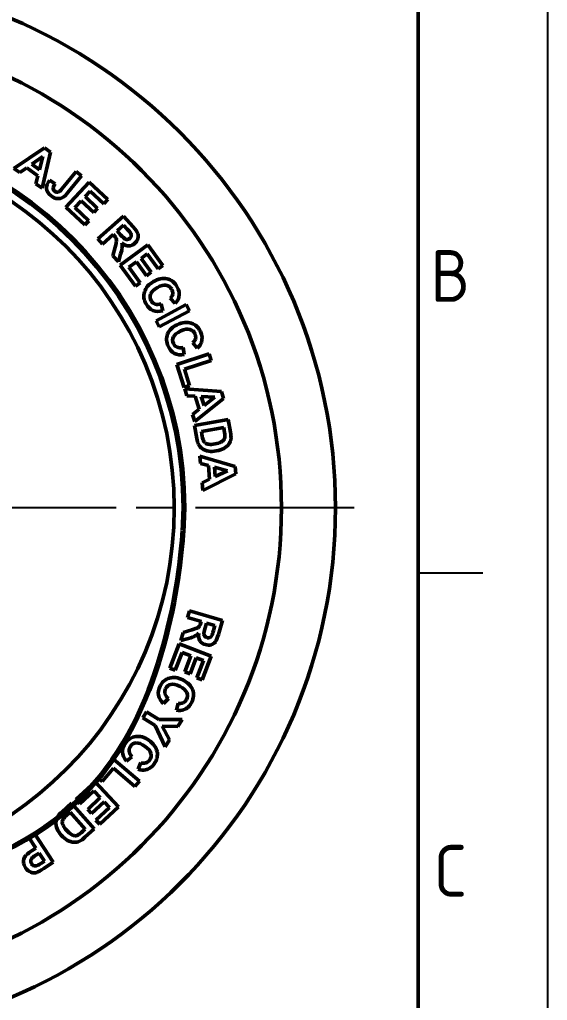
# Model space of a CAD drawing. Extents: x 0 to 616, y 0 to 436.
# Drawn here: x 556.6 to 616.4, y 237 to 348.3 of the extents above; entities that cross this region are included whole.
import ezdxf
from ezdxf.enums import TextEntityAlignment as Align

# ---------------------------------------------------------------- set-up
doc = ezdxf.new("R2010")
doc.units = 0
doc.header["$LTSCALE"] = 1.5
doc.linetypes.add('AM_ISO08W050', pattern=[18, 12, -1.5, 3, -1.5])
doc.layers.get('0').update_dxf_attribs({"linetype": 'CONTINUOUS'})
for name, color, linetype, lineweight in [('AM_0', 7, 'CONTINUOUS', 50), ('AM_7', 4, 'AM_ISO08W050', 25), ('AM_BOR', 7, 'CONTINUOUS', 50)]:
    doc.layers.add(name, color=color, linetype=linetype, lineweight=lineweight)
doc.styles.add('ACISOTS', font='isocp.shx', dxfattribs={"height": 1})

# ---------------------------------------------------------------- blocks, each defined once
blk = doc.blocks.new('A3 ZTL')
blk.add_line((401.174, 9.785), (401.174, 280.822))
at = {"layer": 'AM_BOR', "color": 135, "lineweight": 25}
for p, q in [((410.959, 290.607), (410.959, 0)), ((406.067, 190.313), (401.174, 190.313))]:
    blk.add_line(p, q, dxfattribs=at)
at = {"layer": 'AM_BOR', "color": 135, "lineweight": 25, "style": 'ACISOTS'}
for s, p in [('B', (403.62, 212.818)), ('C', (403.62, 167.808))]:
    blk.add_text(s, height=3.914, dxfattribs=at).set_placement(p, align=Align.MIDDLE)

msp = doc.modelspace()

# ---------------------------------------------------------------- linework, layer by layer
at = {"layer": 'AM_0'}
for radius in [60.3, 54.175, 42.004]:
    msp.add_circle((532.092, 292.885), radius, dxfattribs=at)
at = {"layer": 'AM_0', "color": 7, "lineweight": 70}
msp.add_open_spline([(532.092, 336.006), (555.904, 336.006), (575.214, 316.696), (575.214, 292.885), (575.214, 292.885), (575.214, 269.073), (555.904, 249.763), (532.092, 249.763), (532.092, 249.763), (508.281, 249.763), (488.971, 269.073), (488.971, 292.885), (488.971, 292.885), (488.971, 316.696), (508.281, 336.006), (532.092, 336.006)], degree=3, knots=[0, 0, 0, 0, 0.25, 0.25, 0.25, 0.375, 0.5, 0.5, 0.5, 0.625, 0.75, 0.75, 0.75, 0.875, 1, 1, 1, 1], dxfattribs=at)
at = {"layer": 'AM_0', "color": 7}
for points in [[(555.907, 331.431), (555.907, 331.431), (559.38, 333.749), (559.38, 333.749)], [(560.061, 333.272), (560.061, 333.272), (559.105, 329.191), (559.105, 329.191)], [(559.38, 333.749), (559.38, 333.749), (560.061, 333.272), (560.061, 333.272)], [(559.192, 332.773), (559.192, 332.773), (557.933, 331.891), (557.933, 331.891)], [(557.933, 331.891), (557.933, 331.891), (558.803, 331.282), (558.803, 331.282)], [(558.803, 331.282), (558.803, 331.282), (559.192, 332.773), (559.192, 332.773)], [(556.59, 330.953), (556.59, 330.953), (555.907, 331.431), (555.907, 331.431)], [(557.36, 331.493), (557.36, 331.493), (556.59, 330.953), (556.59, 330.953)], [(558.634, 330.601), (558.634, 330.601), (557.36, 331.493), (557.36, 331.493)], [(561.391, 329.141), (561.391, 329.141), (562.973, 331.094), (562.973, 331.094)], [(562.973, 331.094), (562.973, 331.094), (563.582, 330.601), (563.582, 330.601)], [(558.405, 329.682), (558.405, 329.682), (558.634, 330.601), (558.634, 330.601)], [(559.105, 329.191), (559.105, 329.191), (558.405, 329.682), (558.405, 329.682)], [(559.602, 329.146), (559.577, 329.443), (559.694, 329.754), (559.955, 330.078)], [(559.955, 330.078), (559.955, 330.078), (560.584, 329.678), (560.584, 329.678)], [(560.584, 329.678), (560.45, 329.499), (560.377, 329.356), (560.362, 329.249)], [(561.786, 327.03), (561.786, 327.03), (564.44, 329.875), (564.44, 329.875)], [(563.582, 330.601), (563.582, 330.601), (562.031, 328.686), (562.031, 328.686)], [(564.44, 329.875), (564.44, 329.875), (566.549, 327.908), (566.549, 327.908)], [(560.089, 328.337), (559.79, 328.579), (559.628, 328.848), (559.602, 329.146)], [(560.362, 329.249), (560.34, 329.087), (560.397, 328.951), (560.532, 328.843)], [(560.532, 328.843), (560.668, 328.732), (560.795, 328.693), (560.915, 328.726)], [(560.915, 328.726), (561.034, 328.757), (561.193, 328.896), (561.391, 329.141)], [(562.031, 328.686), (561.829, 328.436), (561.65, 328.262), (561.498, 328.163)], [(564.565, 328.858), (564.565, 328.858), (563.977, 328.227), (563.977, 328.227)], [(566.1, 327.426), (566.1, 327.426), (564.565, 328.858), (564.565, 328.858)], [(560.833, 327.999), (560.591, 328.018), (560.343, 328.132), (560.089, 328.337)], [(561.498, 328.163), (561.296, 328.035), (561.075, 327.98), (560.833, 327.999)], [(563.53, 327.748), (563.53, 327.748), (562.808, 326.974), (562.808, 326.974)], [(564.959, 326.416), (564.959, 326.416), (563.53, 327.748), (563.53, 327.748)], [(563.977, 328.227), (563.977, 328.227), (565.405, 326.895), (565.405, 326.895)], [(566.549, 327.908), (566.549, 327.908), (566.1, 327.426), (566.1, 327.426)], [(563.95, 325.012), (563.95, 325.012), (561.786, 327.03), (561.786, 327.03)], [(562.808, 326.974), (562.808, 326.974), (564.397, 325.492), (564.397, 325.492)], [(565.405, 326.895), (565.405, 326.895), (564.959, 326.416), (564.959, 326.416)], [(564.397, 325.492), (564.397, 325.492), (563.95, 325.012), (563.95, 325.012)], [(565.431, 323.417), (565.431, 323.417), (568.323, 326.02), (568.323, 326.02)], [(568.323, 326.02), (568.323, 326.02), (569.43, 324.791), (569.43, 324.791)], [(568.359, 324.995), (568.359, 324.995), (567.626, 324.335), (567.626, 324.335)], [(567.626, 324.335), (567.626, 324.335), (568.015, 323.903), (568.015, 323.903)], [(568.769, 324.54), (568.769, 324.54), (568.359, 324.995), (568.359, 324.995)], [(569.143, 324.105), (569.107, 324.158), (568.982, 324.303), (568.769, 324.54)], [(569.228, 323.783), (569.241, 323.889), (569.213, 323.996), (569.143, 324.105)], [(569.43, 324.791), (569.708, 324.482), (569.883, 324.234), (569.958, 324.047)], [(569.958, 324.047), (570.032, 323.861), (570.041, 323.665), (569.984, 323.461)], [(565.957, 322.832), (565.957, 322.832), (565.431, 323.417), (565.431, 323.417)], [(567.164, 323.919), (567.164, 323.919), (565.957, 322.832), (565.957, 322.832)], [(567.27, 323.801), (567.27, 323.801), (567.164, 323.919), (567.164, 323.919)], [(567.503, 323.478), (567.469, 323.559), (567.392, 323.667), (567.27, 323.801)], [(567.393, 322.504), (567.483, 322.856), (567.532, 323.086), (567.541, 323.194)], [(567.541, 323.194), (567.55, 323.302), (567.536, 323.396), (567.503, 323.478)], [(568.015, 323.903), (568.267, 323.623), (568.436, 323.459), (568.523, 323.41)], [(568.932, 322.632), (568.676, 322.633), (568.414, 322.743), (568.15, 322.964)], [(568.15, 322.964), (568.189, 322.771), (568.203, 322.594), (568.188, 322.432)], [(568.523, 323.41), (568.609, 323.362), (568.699, 323.344), (568.792, 323.356)], [(568.792, 323.356), (568.885, 323.37), (568.976, 323.414), (569.062, 323.492)], [(569.642, 322.925), (569.425, 322.73), (569.187, 322.632), (568.932, 322.632)], [(569.062, 323.492), (569.16, 323.58), (569.215, 323.677), (569.228, 323.783)], [(569.984, 323.461), (569.927, 323.257), (569.813, 323.079), (569.642, 322.925)], [(567.143, 321.515), (567.143, 321.515), (567.393, 322.504), (567.393, 322.504)], [(567.964, 320.457), (567.964, 320.457), (571.112, 322.744), (571.112, 322.744)], [(568.188, 322.432), (568.174, 322.271), (568.117, 322.02), (568.018, 321.678)], [(571.041, 321.721), (571.041, 321.721), (570.343, 321.214), (570.343, 321.214)], [(572.275, 320.023), (572.275, 320.023), (571.041, 321.721), (571.041, 321.721)], [(571.112, 322.744), (571.112, 322.744), (572.808, 320.41), (572.808, 320.41)], [(567.772, 320.816), (567.772, 320.816), (567.143, 321.515), (567.143, 321.515)], [(568.018, 321.678), (568.018, 321.678), (567.772, 320.816), (567.772, 320.816)], [(569.813, 320.829), (569.813, 320.829), (568.956, 320.207), (568.956, 320.207)], [(570.961, 319.249), (570.961, 319.249), (569.813, 320.829), (569.813, 320.829)], [(570.343, 321.214), (570.343, 321.214), (571.491, 319.634), (571.491, 319.634)], [(569.703, 318.063), (569.703, 318.063), (567.964, 320.457), (567.964, 320.457)], [(568.956, 320.207), (568.956, 320.207), (570.234, 318.448), (570.234, 318.448)], [(571.491, 319.634), (571.491, 319.634), (570.961, 319.249), (570.961, 319.249)], [(572.808, 320.41), (572.808, 320.41), (572.275, 320.023), (572.275, 320.023)], [(570.234, 318.448), (570.234, 318.448), (569.703, 318.063), (569.703, 318.063)], [(570.723, 317.418), (570.863, 317.883), (571.198, 318.268), (571.727, 318.574)], [(571.727, 318.574), (572.288, 318.898), (572.807, 319.004), (573.285, 318.894)], [(573.285, 318.894), (573.762, 318.784), (574.137, 318.493), (574.41, 318.02)], [(570.902, 316.05), (570.643, 316.497), (570.584, 316.954), (570.723, 317.418)], [(572.183, 317.902), (571.757, 317.656), (571.497, 317.405), (571.406, 317.147)], [(573.189, 318.172), (572.92, 318.224), (572.585, 318.134), (572.183, 317.902)], [(573.809, 317.719), (573.665, 317.969), (573.458, 318.12), (573.189, 318.172)], [(573.923, 317.171), (573.951, 317.356), (573.913, 317.539), (573.809, 317.719)], [(574.41, 318.02), (574.648, 317.608), (574.72, 317.203), (574.624, 316.805)], [(571.406, 317.147), (571.313, 316.889), (571.338, 316.638), (571.479, 316.393)], [(571.479, 316.393), (571.584, 316.212), (571.731, 316.089), (571.921, 316.026)], [(573.653, 316.683), (573.805, 316.823), (573.895, 316.986), (573.923, 317.171)], [(574.203, 316.101), (574.203, 316.101), (573.653, 316.683), (573.653, 316.683)], [(574.624, 316.805), (574.569, 316.568), (574.428, 316.334), (574.203, 316.101)], [(571.686, 315.309), (571.373, 315.441), (571.11, 315.689), (570.902, 316.05)], [(572.797, 315.278), (572.371, 315.167), (572.001, 315.177), (571.686, 315.309)], [(571.921, 316.026), (572.111, 315.962), (572.346, 315.973), (572.625, 316.058)], [(572.032, 314.143), (572.032, 314.143), (575.468, 315.97), (575.468, 315.97)], [(575.837, 315.277), (575.837, 315.277), (572.401, 313.45), (572.401, 313.45)], [(572.625, 316.058), (572.625, 316.058), (572.797, 315.278), (572.797, 315.278)], [(575.468, 315.97), (575.468, 315.97), (575.837, 315.277), (575.837, 315.277)], [(572.401, 313.45), (572.401, 313.45), (572.032, 314.143), (572.032, 314.143)], [(574.448, 313.687), (575.035, 313.961), (575.561, 314.021), (576.028, 313.87)], [(573.346, 312.623), (573.526, 313.073), (573.893, 313.428), (574.448, 313.687)], [(574.843, 312.978), (574.397, 312.77), (574.117, 312.542), (574.003, 312.293)], [(575.868, 313.159), (575.605, 313.234), (575.264, 313.174), (574.843, 312.978)], [(576.447, 312.654), (576.325, 312.915), (576.132, 313.084), (575.868, 313.159)], [(576.028, 313.87), (576.493, 313.718), (576.841, 313.396), (577.072, 312.901)], [(577.072, 312.901), (577.273, 312.47), (577.309, 312.06), (577.179, 311.672)], [(573.405, 311.245), (573.187, 311.713), (573.168, 312.172), (573.346, 312.623)], [(574.003, 312.293), (573.888, 312.044), (573.891, 311.792), (574.01, 311.536)], [(576.201, 311.635), (576.365, 311.761), (576.469, 311.915), (576.513, 312.098)], [(576.513, 312.098), (576.557, 312.279), (576.535, 312.465), (576.447, 312.654)], [(574.122, 310.438), (573.821, 310.597), (573.582, 310.866), (573.405, 311.245)], [(574.01, 311.536), (574.099, 311.346), (574.234, 311.211), (574.419, 311.131)], [(574.419, 311.131), (574.602, 311.051), (574.837, 311.042), (575.123, 311.102)], [(575.123, 311.102), (575.123, 311.102), (575.226, 310.31), (575.226, 310.31)], [(576.698, 311.008), (576.698, 311.008), (576.201, 311.635), (576.201, 311.635)], [(577.179, 311.672), (577.104, 311.441), (576.943, 311.22), (576.698, 311.008)], [(575.226, 310.31), (574.792, 310.237), (574.424, 310.279), (574.122, 310.438)], [(574.379, 309.183), (574.379, 309.183), (578.049, 310.376), (578.049, 310.376)], [(578.292, 309.628), (578.292, 309.628), (575.245, 308.639), (575.245, 308.639)], [(578.049, 310.376), (578.049, 310.376), (578.292, 309.628), (578.292, 309.628)], [(575.225, 306.578), (575.225, 306.578), (574.379, 309.183), (574.379, 309.183)], [(575.245, 308.639), (575.245, 308.639), (575.849, 306.781), (575.849, 306.781)], [(575.849, 306.781), (575.849, 306.781), (575.225, 306.578), (575.225, 306.578)], [(575.531, 305.629), (575.531, 305.629), (575.287, 306.426), (575.287, 306.426)], [(575.287, 306.426), (575.287, 306.426), (579.451, 306.115), (579.451, 306.115)], [(576.47, 305.581), (576.47, 305.581), (575.531, 305.629), (575.531, 305.629)], [(579.694, 305.32), (579.694, 305.32), (576.429, 302.692), (576.429, 302.692)], [(576.925, 304.094), (576.925, 304.094), (576.47, 305.581), (576.47, 305.581)], [(578.702, 305.461), (578.702, 305.461), (577.167, 305.541), (577.167, 305.541)], [(577.167, 305.541), (577.167, 305.541), (577.478, 304.526), (577.478, 304.526)], [(577.478, 304.526), (577.478, 304.526), (578.702, 305.461), (578.702, 305.461)], [(579.451, 306.115), (579.451, 306.115), (579.694, 305.32), (579.694, 305.32)], [(576.179, 303.51), (576.179, 303.51), (576.925, 304.094), (576.925, 304.094)], [(576.429, 302.692), (576.429, 302.692), (576.179, 303.51), (576.179, 303.51)], [(576.4, 302.234), (576.4, 302.234), (580.232, 302.91), (580.232, 302.91)], [(580.232, 302.91), (580.232, 302.91), (580.481, 301.496), (580.481, 301.496)], [(576.656, 300.779), (576.656, 300.779), (576.4, 302.234), (576.4, 302.234)], [(579.72, 302.022), (579.72, 302.022), (577.182, 301.575), (577.182, 301.575)], [(579.781, 301.675), (579.781, 301.675), (579.72, 302.022), (579.72, 302.022)], [(576.859, 300.108), (576.774, 300.269), (576.707, 300.493), (576.656, 300.779)], [(577.182, 301.575), (577.182, 301.575), (577.284, 300.997), (577.284, 300.997)], [(577.284, 300.997), (577.322, 300.782), (577.361, 300.627), (577.403, 300.535)], [(579.407, 300.358), (579.556, 300.439), (579.668, 300.534), (579.739, 300.643)], [(579.739, 300.643), (579.812, 300.753), (579.85, 300.883), (579.856, 301.033)], [(579.856, 301.033), (579.862, 301.146), (579.837, 301.359), (579.781, 301.675)], [(580.537, 300.754), (580.51, 300.518), (580.426, 300.304), (580.285, 300.114)], [(580.481, 301.496), (580.537, 301.177), (580.556, 300.93), (580.537, 300.754)], [(577.26, 299.619), (577.106, 299.73), (576.972, 299.893), (576.859, 300.108)], [(578.009, 299.328), (577.714, 299.374), (577.464, 299.471), (577.26, 299.619)], [(577.403, 300.535), (577.456, 300.416), (577.528, 300.321), (577.617, 300.251)], [(577.617, 300.251), (577.707, 300.181), (577.842, 300.136), (578.023, 300.114)], [(578.023, 300.114), (578.204, 300.092), (578.443, 300.107), (578.739, 300.159)], [(578.739, 300.159), (579.035, 300.212), (579.257, 300.278), (579.407, 300.358)], [(579.73, 299.639), (579.499, 299.512), (579.205, 299.417), (578.845, 299.354)], [(580.285, 300.114), (580.145, 299.924), (579.959, 299.765), (579.73, 299.639)], [(577.068, 297.932), (577.068, 297.932), (576.996, 298.762), (576.996, 298.762)], [(576.996, 298.762), (576.996, 298.762), (581.004, 297.591), (581.004, 297.591)], [(578.845, 299.354), (578.53, 299.298), (578.251, 299.29), (578.009, 299.328)], [(577.977, 297.689), (577.977, 297.689), (577.068, 297.932), (577.068, 297.932)], [(578.113, 296.14), (578.113, 296.14), (577.977, 297.689), (577.977, 297.689)], [(580.135, 297.108), (580.135, 297.108), (578.651, 297.505), (578.651, 297.505)], [(578.651, 297.505), (578.651, 297.505), (578.743, 296.448), (578.743, 296.448)], [(581.004, 297.591), (581.004, 297.591), (581.077, 296.764), (581.077, 296.764)], [(577.262, 295.724), (577.262, 295.724), (578.113, 296.14), (578.113, 296.14)], [(581.077, 296.764), (581.077, 296.764), (577.336, 294.872), (577.336, 294.872)], [(578.743, 296.448), (578.743, 296.448), (580.135, 297.108), (580.135, 297.108)], [(577.336, 294.872), (577.336, 294.872), (577.262, 295.724), (577.262, 295.724)], [(575.612, 280.447), (575.612, 280.447), (575.829, 281.203), (575.829, 281.203)], [(575.829, 281.203), (575.829, 281.203), (579.569, 280.13), (579.569, 280.13)], [(577.174, 279.999), (577.174, 279.999), (575.612, 280.447), (575.612, 280.447)], [(576.758, 279.296), (576.854, 279.345), (576.927, 279.406), (576.979, 279.478)], [(576.979, 279.478), (577.03, 279.55), (577.08, 279.673), (577.13, 279.847)], [(577.13, 279.847), (577.13, 279.847), (577.174, 279.999), (577.174, 279.999)], [(577.771, 279.828), (577.771, 279.828), (577.611, 279.27), (577.611, 279.27)], [(578.719, 279.556), (578.719, 279.556), (577.771, 279.828), (577.771, 279.828)], [(578.55, 278.967), (578.55, 278.967), (578.719, 279.556), (578.719, 279.556)], [(579.569, 280.13), (579.569, 280.13), (579.113, 278.54), (579.113, 278.54)], [(574.864, 277.84), (574.864, 277.84), (575.123, 278.743), (575.123, 278.743)], [(575.123, 278.743), (575.123, 278.743), (576.094, 279.055), (576.094, 279.055)], [(576.455, 278.343), (576.311, 278.269), (576.068, 278.184), (575.725, 278.087)], [(576.094, 279.055), (576.441, 279.166), (576.662, 279.246), (576.758, 279.296)], [(576.886, 278.658), (576.743, 278.521), (576.6, 278.416), (576.455, 278.343)], [(577.019, 277.818), (576.884, 278.035), (576.839, 278.316), (576.886, 278.658)], [(577.611, 279.27), (577.507, 278.907), (577.457, 278.677), (577.461, 278.577)], [(577.461, 278.577), (577.466, 278.479), (577.499, 278.393), (577.559, 278.32)], [(577.559, 278.32), (577.62, 278.248), (577.705, 278.195), (577.818, 278.163)], [(578.151, 278.177), (578.248, 278.222), (578.324, 278.303), (578.38, 278.419)], [(578.38, 278.419), (578.406, 278.478), (578.463, 278.661), (578.55, 278.967)], [(579.113, 278.54), (578.998, 278.14), (578.881, 277.86), (578.762, 277.698)], [(573.606, 274.703), (573.606, 274.703), (574.667, 277.465), (574.667, 277.465)], [(574.667, 277.465), (574.667, 277.465), (578.299, 276.071), (578.299, 276.071)], [(575.725, 278.087), (575.725, 278.087), (574.864, 277.84), (574.864, 277.84)], [(577.643, 277.372), (577.363, 277.452), (577.154, 277.601), (577.019, 277.818)], [(578.28, 277.365), (578.076, 277.306), (577.865, 277.308), (577.643, 277.372)], [(577.818, 278.163), (577.944, 278.127), (578.055, 278.132), (578.151, 278.177)], [(578.762, 277.698), (578.644, 277.536), (578.482, 277.425), (578.28, 277.365)], [(574.998, 276.497), (574.998, 276.497), (574.219, 274.468), (574.219, 274.468)], [(575.986, 276.117), (575.986, 276.117), (574.998, 276.497), (574.998, 276.497)], [(575.286, 274.294), (575.286, 274.294), (575.986, 276.117), (575.986, 276.117)], [(576.598, 275.882), (576.598, 275.882), (575.898, 274.059), (575.898, 274.059)], [(577.403, 275.573), (577.403, 275.573), (576.598, 275.882), (576.598, 275.882)], [(576.651, 273.614), (576.651, 273.614), (577.403, 275.573), (577.403, 275.573)], [(578.299, 276.071), (578.299, 276.071), (577.266, 273.377), (577.266, 273.377)], [(574.219, 274.468), (574.219, 274.468), (573.606, 274.703), (573.606, 274.703)], [(575.898, 274.059), (575.898, 274.059), (575.286, 274.294), (575.286, 274.294)], [(572.507, 272.685), (572.742, 273.145), (573.092, 273.444), (573.557, 273.58)], [(573.701, 272.86), (573.435, 272.797), (573.237, 272.64), (573.109, 272.388)], [(573.557, 273.58), (574.023, 273.716), (574.529, 273.645), (575.073, 273.368)], [(574.758, 272.619), (574.32, 272.843), (573.968, 272.924), (573.701, 272.86)], [(575.073, 273.368), (575.651, 273.074), (576.022, 272.696), (576.19, 272.235)], [(577.266, 273.377), (577.266, 273.377), (576.651, 273.614), (576.651, 273.614)], [(572.313, 271.624), (572.253, 271.959), (572.318, 272.313), (572.507, 272.685)], [(573.109, 272.388), (573.014, 272.202), (572.991, 272.012), (573.042, 271.817)], [(573.042, 271.817), (573.091, 271.623), (573.229, 271.432), (573.452, 271.244)], [(575.532, 271.923), (575.429, 272.177), (575.171, 272.409), (574.758, 272.619)], [(575.49, 271.156), (575.621, 271.413), (575.635, 271.669), (575.532, 271.923)], [(576.19, 272.235), (576.357, 271.775), (576.318, 271.302), (576.07, 270.816)], [(572.892, 270.675), (572.567, 270.972), (572.374, 271.288), (572.313, 271.624)], [(573.452, 271.244), (573.452, 271.244), (572.892, 270.675), (572.892, 270.675)], [(574.348, 269.945), (574.348, 269.945), (574.536, 270.722), (574.536, 270.722)], [(574.536, 270.722), (574.737, 270.671), (574.922, 270.684), (575.093, 270.762)], [(575.093, 270.762), (575.263, 270.839), (575.396, 270.971), (575.49, 271.156)], [(576.07, 270.816), (575.854, 270.392), (575.554, 270.111), (575.168, 269.975)], [(570.54, 269.065), (570.54, 269.065), (570.955, 269.73), (570.955, 269.73)], [(570.955, 269.73), (570.955, 269.73), (572.344, 268.862), (572.344, 268.862)], [(575.168, 269.975), (574.939, 269.891), (574.666, 269.882), (574.348, 269.945)], [(571.924, 268.2), (571.924, 268.2), (570.54, 269.065), (570.54, 269.065)], [(572.344, 268.862), (572.344, 268.862), (575.01, 268.876), (575.01, 268.876)], [(575.01, 268.876), (575.01, 268.876), (574.522, 268.095), (574.522, 268.095)], [(573.081, 265.79), (573.081, 265.79), (571.924, 268.2), (571.924, 268.2)], [(574.522, 268.095), (574.522, 268.095), (572.731, 268.134), (572.731, 268.134)], [(572.731, 268.134), (572.731, 268.134), (573.561, 266.557), (573.561, 266.557)], [(568.228, 265.184), (568.215, 265.523), (568.329, 265.865), (568.568, 266.208)], [(568.568, 266.208), (568.864, 266.631), (569.253, 266.877), (569.732, 266.947)], [(569.775, 266.214), (569.502, 266.189), (569.285, 266.061), (569.123, 265.829)], [(569.732, 266.947), (570.212, 267.017), (570.704, 266.877), (571.204, 266.526)], [(570.788, 265.829), (570.385, 266.111), (570.048, 266.24), (569.775, 266.214)], [(571.204, 266.526), (571.735, 266.155), (572.051, 265.729), (572.153, 265.249)], [(573.561, 266.557), (573.561, 266.557), (573.081, 265.79), (573.081, 265.79)], [(568.67, 264.163), (568.389, 264.503), (568.242, 264.843), (568.228, 265.184)], [(569.123, 265.829), (569.003, 265.658), (568.954, 265.473), (568.977, 265.273)], [(568.977, 265.273), (568.999, 265.074), (569.109, 264.866), (569.304, 264.649)], [(571.458, 265.032), (571.391, 265.297), (571.168, 265.563), (570.788, 265.829)], [(571.309, 264.278), (571.475, 264.514), (571.525, 264.766), (571.458, 265.032)], [(572.153, 265.249), (572.254, 264.77), (572.149, 264.307), (571.837, 263.861)], [(565.433, 262.263), (565.433, 262.263), (567.194, 264.361), (567.194, 264.361)], [(567.194, 264.361), (567.194, 264.361), (570.15, 261.88), (570.15, 261.88)], [(569.304, 264.649), (569.304, 264.649), (568.67, 264.163), (568.67, 264.163)], [(570.01, 263.237), (570.01, 263.237), (570.304, 263.981), (570.304, 263.981)], [(570.304, 263.981), (570.496, 263.902), (570.681, 263.89), (570.861, 263.943)], [(571.837, 263.861), (571.564, 263.471), (571.227, 263.235), (570.826, 263.153)], [(570.861, 263.943), (571.041, 263.995), (571.19, 264.108), (571.309, 264.278)], [(567.191, 263.337), (567.191, 263.337), (565.936, 261.841), (565.936, 261.841)], [(569.645, 261.278), (569.645, 261.278), (567.191, 263.337), (567.191, 263.337)], [(570.826, 263.153), (570.588, 263.102), (570.316, 263.131), (570.01, 263.237)], [(562.947, 259.783), (562.947, 259.783), (565.111, 261.801), (565.111, 261.801)], [(565.111, 261.801), (565.111, 261.801), (567.765, 258.955), (567.765, 258.955)], [(565.936, 261.841), (565.936, 261.841), (565.433, 262.263), (565.433, 262.263)], [(570.15, 261.88), (570.15, 261.88), (569.645, 261.278), (569.645, 261.278)], [(564.984, 260.785), (564.984, 260.785), (563.394, 259.303), (563.394, 259.303)], [(565.706, 260.011), (565.706, 260.011), (564.984, 260.785), (564.984, 260.785)], [(563.394, 259.303), (563.394, 259.303), (562.947, 259.783), (562.947, 259.783)], [(564.277, 258.679), (564.277, 258.679), (565.706, 260.011), (565.706, 260.011)], [(566.153, 259.532), (566.153, 259.532), (564.724, 258.2), (564.724, 258.2)], [(566.741, 258.901), (566.741, 258.901), (566.153, 259.532), (566.153, 259.532)], [(560.868, 257.846), (560.96, 258.003), (561.114, 258.178), (561.33, 258.373)], [(561.33, 258.373), (561.33, 258.373), (562.428, 259.362), (562.428, 259.362)], [(562.284, 258.349), (562.284, 258.349), (561.848, 257.957), (561.848, 257.957)], [(564.008, 256.434), (564.008, 256.434), (562.284, 258.349), (562.284, 258.349)], [(562.428, 259.362), (562.428, 259.362), (565.032, 256.47), (565.032, 256.47)], [(564.724, 258.2), (564.724, 258.2), (564.277, 258.679), (564.277, 258.679)], [(565.206, 257.47), (565.206, 257.47), (566.741, 258.901), (566.741, 258.901)], [(567.765, 258.955), (567.765, 258.955), (565.655, 256.988), (565.655, 256.988)], [(560.816, 256.457), (560.699, 256.732), (560.649, 256.995), (560.666, 257.246)], [(560.666, 257.246), (560.678, 257.436), (560.746, 257.636), (560.868, 257.846)], [(561.392, 257.279), (561.38, 257.166), (561.414, 257.027), (561.49, 256.862)], [(561.519, 257.611), (561.446, 257.502), (561.403, 257.392), (561.392, 257.279)], [(561.848, 257.957), (561.685, 257.81), (561.575, 257.695), (561.519, 257.611)], [(565.655, 256.988), (565.655, 256.988), (565.206, 257.47), (565.206, 257.47)], [(561.281, 255.761), (561.067, 255.999), (560.912, 256.231), (560.816, 256.457)], [(561.49, 256.862), (561.568, 256.697), (561.707, 256.502), (561.908, 256.278)], [(561.908, 256.278), (562.109, 256.055), (562.284, 255.902), (562.431, 255.817)], [(563.242, 255.794), (563.34, 255.849), (563.507, 255.984), (563.746, 256.198)], [(563.746, 256.198), (563.746, 256.198), (564.008, 256.434), (564.008, 256.434)], [(565.032, 256.47), (565.032, 256.47), (563.965, 255.509), (563.965, 255.509)], [(557.599, 255.502), (557.599, 255.502), (558.257, 255.93), (558.257, 255.93)], [(558.398, 254.272), (558.398, 254.272), (557.599, 255.502), (557.599, 255.502)], [(558.257, 255.93), (558.257, 255.93), (560.377, 252.667), (560.377, 252.667)], [(561.991, 255.162), (561.762, 255.291), (561.526, 255.49), (561.281, 255.761)], [(562.689, 254.943), (562.454, 254.962), (562.221, 255.035), (561.991, 255.162)], [(562.431, 255.817), (562.578, 255.733), (562.718, 255.689), (562.848, 255.686)], [(563.365, 255.069), (563.151, 254.966), (562.925, 254.924), (562.689, 254.943)], [(562.848, 255.686), (562.98, 255.683), (563.111, 255.719), (563.242, 255.794)], [(563.965, 255.509), (563.725, 255.293), (563.525, 255.146), (563.365, 255.069)], [(557.315, 253.502), (557.452, 253.635), (557.67, 253.799), (557.969, 253.993)], [(557.969, 253.993), (557.969, 253.993), (558.398, 254.272), (558.398, 254.272)], [(557.006, 252.624), (556.99, 252.808), (557.013, 252.974), (557.074, 253.126)], [(557.074, 253.126), (557.136, 253.276), (557.216, 253.401), (557.315, 253.502)], [(557.808, 252.8), (557.806, 252.695), (557.836, 252.594), (557.898, 252.497)], [(557.91, 253.094), (557.845, 253.003), (557.811, 252.905), (557.808, 252.8)], [(558.398, 253.483), (558.138, 253.314), (557.975, 253.185), (557.91, 253.094)], [(558.758, 253.717), (558.758, 253.717), (558.398, 253.483), (558.398, 253.483)], [(559.359, 252.791), (559.359, 252.791), (558.758, 253.717), (558.758, 253.717)], [(559.041, 252.585), (559.041, 252.585), (559.359, 252.791), (559.359, 252.791)], [(557.225, 252.047), (557.095, 252.248), (557.022, 252.44), (557.006, 252.624)], [(557.827, 251.535), (557.594, 251.617), (557.393, 251.788), (557.225, 252.047)], [(557.898, 252.497), (557.975, 252.379), (558.074, 252.304), (558.194, 252.271)], [(558.194, 252.271), (558.313, 252.24), (558.434, 252.249), (558.552, 252.299)], [(559.32, 251.981), (558.919, 251.72), (558.647, 251.567), (558.504, 251.521)], [(558.552, 252.299), (558.641, 252.335), (558.804, 252.431), (559.041, 252.585)], [(560.377, 252.667), (560.377, 252.667), (559.32, 251.981), (559.32, 251.981)], [(558.504, 251.521), (558.286, 251.448), (558.059, 251.453), (557.827, 251.535)]]:
    msp.add_open_spline(points, degree=3, dxfattribs=at)
at = {"layer": 'AM_7'}
msp.add_line((594.519, 292.885), (469.665, 292.885), dxfattribs=at)

# ---------------------------------------------------------------- block references
at = {"layer": 'AM_0', "lineweight": 0, "xscale": 1.5, "yscale": 1.5, "zscale": 1.5}
msp.add_blockref('A3 ZTL', (0, 0), dxfattribs=at)

doc.saveas('drawing.dxf')
